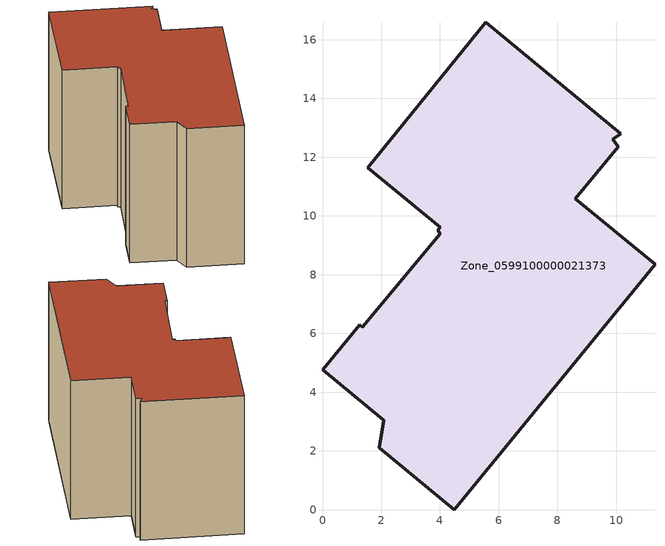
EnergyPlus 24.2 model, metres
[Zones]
Zone_0599100000021373
 floor ground (C_G): 5.55,16.59 10.16,12.79 9.88,12.62 10.07,12.35 8.61,10.58 11.32,8.35 4.48,0 1.93,2.11 2.08,3.04 0,4.77 1.26,6.29 1.35,6.22 4.02,9.39 3.92,9.51 4.01,9.62 1.55,11.65 z0
 wall outside (C_F): 1.55,11.65 4.01,9.62 3.92,9.51 4.02,9.39 1.35,6.22 1.26,6.29 0,4.77 2.08,3.04 1.93,2.11 4.48,0 11.32,8.35 8.61,10.58 10.07,12.35 9.88,12.62 10.16,12.79 5.55,16.59 1.55,11.65 z0:9.3
 roof outside (C_R): 10.16,12.79 5.55,16.59 1.55,11.65 4.01,9.62 3.92,9.51 4.02,9.39 1.35,6.22 1.26,6.29 0,4.77 2.08,3.04 1.93,2.11 4.48,0 11.32,8.35 8.61,10.58 10.07,12.35 9.88,12.62 z9.3
[BUILDING]
Pand.0599100000021373: North Axis=0; Terrain=City; Loads Convergence Tolerance Value=0.04; Temperature Convergence Tolerance Value=0.4; Solar Distribution=FullExterior; Maximum Number of Warmup Days=25; Minimum Number of Warmup Days=1
[Site:Location]
Rotterdam.The.Hague.AP_ZH_NLD Design_Conditions: Latitude=51.96; Longitude=4.45; Time Zone=1; Elevation=-4.5
[SITE:GROUNDTEMPERATURE:BUILDINGSURFACE]
18, 18, 18, 18, 18, 18, 18, 18, 18, 18, 18, 18
[MATERIAL] Thermal Absorptance=0.9; Solar Absorptance=0.7; Visible Absorptance=0.7
Name | Roughness | Thickness | Conductivity | Density | Specific Heat
G.TC.1946-1964 | MediumSmooth | 0.15 | 1 | 540 | 1210
F.TC.1946-1964 | Rough | 0.3 | 0.857143 | 1920 | 840
R.TC.1946-1964 | MediumRough | 0.2 | 0.235294 | 1500 | 1000
[CONSTRUCTION]
C_G: G.TC.1946-1964
C_F: F.TC.1946-1964
C_R: R.TC.1946-1964
[ZONE]
Zone_0599100000021373: Type=1; Multiplier=1; Ceiling Height=Autocalculate; Volume=Autocalculate; Floor Area=autocalculate; Part of Total Floor Area=Yes
[ZONEINFILTRATION:DESIGNFLOWRATE]
Infil_Zone_0599100000021373: Zone or ZoneList or Space or SpaceList=Zone_0599100000021373; Schedule=AlwaysOn; Design Flow Rate Calculation Method=Flow/Area; Flow Rate per Floor Area=0.003; Constant Term Coefficient=1; Temperature Term Coefficient=0; Velocity Term Coefficient=0; Velocity Squared Term Coefficient=0
[HVACTEMPLATE:ZONE:IDEALLOADSAIRSYSTEM]
Zone_0599100000021373: Maximum Heating Supply Air Temperature=50; Minimum Cooling Supply Air Temperature=13; Maximum Heating Supply Air Humidity Ratio=0.0156; Minimum Cooling Supply Air Humidity Ratio=0.0077; Heating Limit=NoLimit; Cooling Limit=NoLimit; Dehumidification Control Type=ConstantSensibleHeatRatio; Cooling Sensible Heat Ratio=0.7; Dehumidification Setpoint=60; Humidification Control Type=None; Humidification Setpoint=30; Outdoor Air Method=None; Outdoor Air Flow Rate per Person=0.00944; Outdoor Air Flow Rate per Zone Floor Area=0; Outdoor Air Flow Rate per Zone=0; Demand Controlled Ventilation Type=None; Outdoor Air Economizer Type=NoEconomizer; Heat Recovery Type=None; Sensible Heat Recovery Effectiveness=0.7; Latent Heat Recovery Effectiveness=0.65
[ZONECONTROL:THERMOSTAT]
ThermostatControl_Zone_0599100000021373: Zone or ZoneList=Zone_0599100000021373; Control Type Schedule=DualSetpointControlType; Control 1=Thermostat_Zone_0599100000021373; Temperature Difference Between Cutout And Setpoint=0
[THERMOSTATSETPOINT:DUALSETPOINT]
Thermostat_Zone_0599100000021373: Heating Setpoint Temperature Schedule=HeatingSetpoint_Zone_0599100000021373; Cooling Setpoint Temperature Schedule=CoolingSetpoint_Zone_0599100000021373
[SCHEDULE:COMPACT]
HeatingSetpoint_Zone_0599100000021373: Through: 12/31, For: AllDays, Until: 24:00, 21
CoolingSetpoint_Zone_0599100000021373: Through: 12/31, For: AllDays, Until: 24:00, 24
DualSetpointControlType: Through: 12/31, For: AllDays, Until: 24:00, 4
AlwaysOn: Through: 12/31, For: AllDays, Until: 24:00, 1
